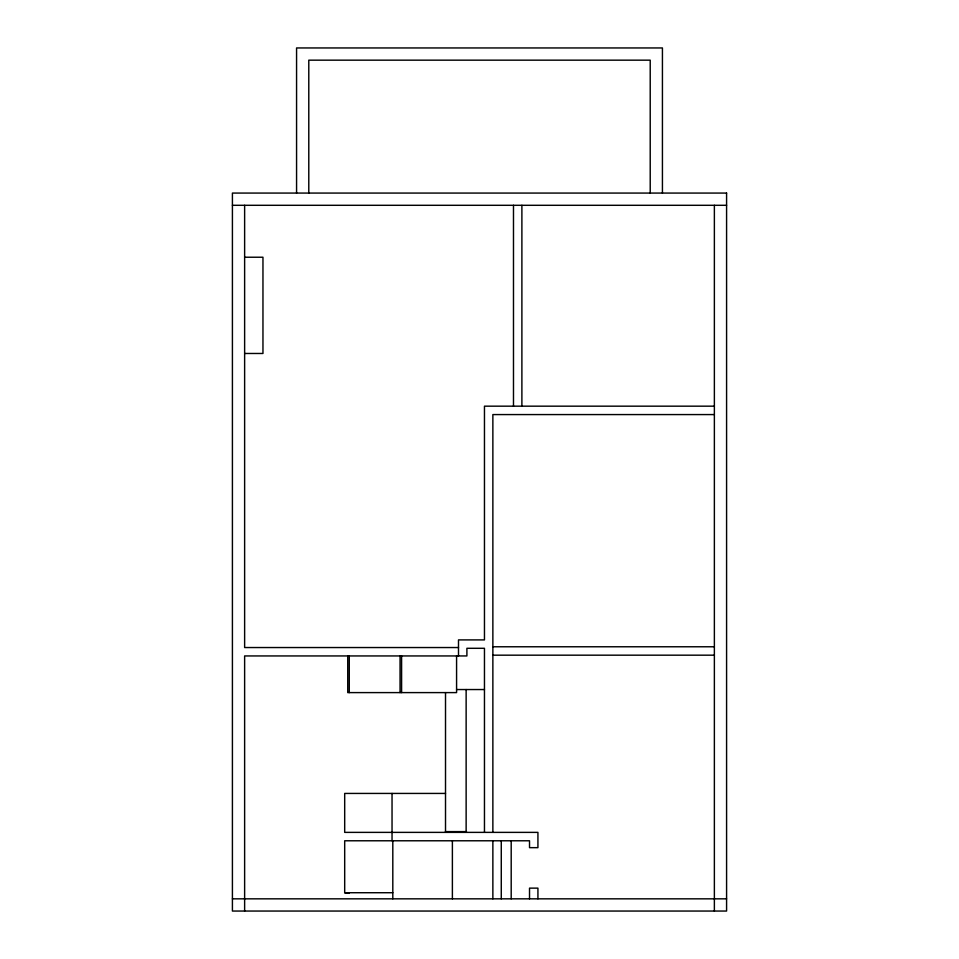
<?xml version="1.0" encoding="UTF-8"?>
<svg xmlns="http://www.w3.org/2000/svg" width="959" height="959" viewBox="0 0 959 959"><rect width="100%" height="100%" fill="white"/><g stroke="black" fill="none" stroke-linecap="round" stroke-linejoin="round"><path stroke-width="1.44" d="M232.414 205.298L726.586 205.298M244.629 257.228L262.958 257.228L262.958 353.475L244.629 353.475M714.371 406.172L484.463 406.172L484.463 639.905L458.498 639.905L458.498 655.944M714.371 414.576L492.866 414.576L492.866 832.376M492.866 646.774L714.371 646.774M458.498 647.541L244.629 647.541L244.629 205.298M492.866 655.177L714.371 655.177M456.58 689.545L484.463 689.545M445.515 793.429L344.689 793.429L344.689 832.376L537.927 832.376L537.927 847.66L529.524 847.66L529.524 840.779L344.689 840.779L344.689 892.721L349.064 893.273M445.515 831.609L466.482 831.609M344.689 892.721L392.806 892.721M232.414 898.835L726.586 898.835M714.371 205.298L714.371 911.05M662.429 193.071L662.429 47.95L296.571 47.95L296.571 193.071M650.214 193.071L650.214 60.165L308.786 60.165L308.786 193.071M537.927 898.835L537.927 888.13L529.524 888.13L529.524 898.835M521.888 205.298L521.888 406.172M513.485 205.298L513.485 406.172M511.195 840.779L511.195 898.835M501.269 840.779L501.269 898.835M492.866 840.779L492.866 898.835M484.463 832.376L484.463 648.296L466.901 648.296L466.901 655.944L244.629 655.944L244.629 911.05M466.134 689.545L466.134 832.376M456.58 655.944L456.58 692.602L347.745 692.602L347.745 655.944M452.384 840.779L452.384 898.835M445.515 692.602L445.515 832.376M401.593 655.944L401.593 692.602M400.059 655.944L400.059 692.602M392.806 840.779L392.806 898.835M392.039 793.429L392.039 840.779M349.268 655.944L349.268 692.602M726.586 193.071L232.414 193.071L232.414 911.05L726.586 911.05L726.586 193.071"/></g></svg>
